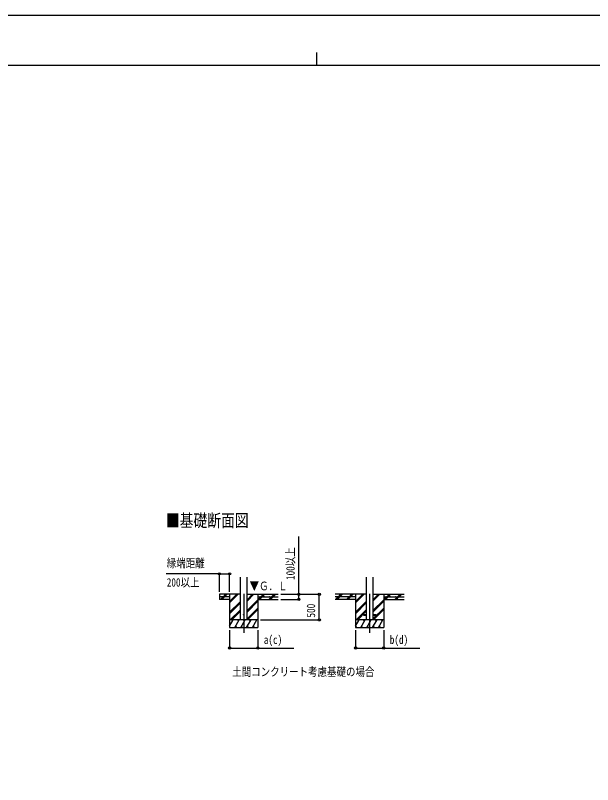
# Model space of a CAD drawing. Units: millimetres, scale not verified. Extents: x -21025 to 21025, y -14850 to 14850.
# Drawn here: x -5901 to 5358, y -162 to 14850 of the extents above; entities that cross this region are included whole.
import ezdxf
from ezdxf.enums import TextEntityAlignment as Align

# ---------------------------------------------------------------- set-up
doc = ezdxf.new("R2010")
doc.units = ezdxf.units.MM
doc.header["$LTSCALE"] = 60
for name, color, linetype in [('0-2_USER1', 3, 'Continuous'), ('0-4_YKK_12', 2, 'Continuous'), ('0-5_YKK_13', 4, 'Continuous'), ('0-6_YKK_A1', 4, 'Continuous'), ('0-7_YKK_D', 6, 'Continuous'), ('0-8_YKK_ZWAK', 7, 'Continuous')]:
    doc.layers.add(name, color=color, linetype=linetype)
doc.styles.add('ＭＳ ゴシック', font='')
doc.styles.get('ＭＳ ゴシック').set_extended_font_data('MS Gothic')

msp = doc.modelspace()

# ---------------------------------------------------------------- linework, layer by layer
at = {"layer": '0-4_YKK_12'}
for p, q in [((-1447.4, 3561.44), (-1447.4, 2802.23)), ((1009.6, 3561.44), (1009.6, 2802.23))]:
    msp.add_line(p, q, dxfattribs=at)
at = {"layer": '0-5_YKK_13'}
for p, q in [((889.8, 3156.73), (889.8, 3147.73)), ((889.8, 3156.73), (944.6, 3156.73)), ((1074.6, 3156.73), (1129.4, 3156.73)), ((1129.4, 3156.73), (1129.4, 3147.73)), ((889.8, 3147.73), (944.6, 3147.73)), ((1074.6, 3147.73), (1129.4, 3147.73))]:
    msp.add_line(p, q, dxfattribs=at)
msp.add_circle((-1447.4, 3152.23), 5, dxfattribs=at)
at = {"layer": '0-6_YKK_A1'}
for p, q in [((-1512.4, 3052.23), (-1512.4, 3887.58)), ((-1382.4, 3052.23), (-1382.4, 3887.58)), ((944.6, 3888.58), (944.6, 3052.23)), ((1074.6, 3888.58), (1074.6, 3052.23)), ((-1512.4, 3552.23), (-1922.4, 3552.23)), ((-1922.4, 3552.23), (-1922.4, 3452.23)), ((-1722.4, 3504.73), (-1922.4, 3504.73)), ((-1722.4, 3499.73), (-1922.4, 3499.73)), ((-1894.53, 3453.63), (-1848.44, 3499.73)), ((-1881.79, 3452.23), (-1834.29, 3499.73)), ((-1867.65, 3452.23), (-1820.15, 3499.73)), ((-1843.44, 3504.73), (-1795.94, 3552.23)), ((-1829.29, 3504.73), (-1781.79, 3552.23)), ((-1815.15, 3504.73), (-1767.65, 3552.23)), ((-1722.4, 3552.23), (-1722.4, 2902.23)), ((-1722.4, 3385.35), (-1555.52, 3552.23)), ((-1722.4, 3399.49), (-1569.66, 3552.23)), ((-1722.4, 3413.63), (-1583.8, 3552.23)), ((-1722.4, 3504.73), (-1722.4, 3499.73)), ((-1382.4, 3416.98), (-1247.15, 3552.23)), ((-1382.4, 3431.12), (-1261.29, 3552.23)), ((-1382.4, 3445.26), (-1275.44, 3552.23)), ((-1382.4, 3552.23), (-772.4, 3552.23)), ((-1172.4, 3552.23), (-1172.4, 2902.23)), ((-1172.4, 3504.73), (-772.4, 3504.73)), ((-1172.4, 3504.73), (-1172.4, 3499.73)), ((-1172.4, 3499.73), (-772.4, 3499.73)), ((-1163.3, 3452.23), (-1115.8, 3499.73)), ((-1149.16, 3452.23), (-1101.66, 3499.73)), ((-1135.02, 3452.23), (-1087.52, 3499.73)), ((-1110.8, 3504.73), (-1063.3, 3552.23)), ((-1096.66, 3504.73), (-1049.16, 3552.23)), ((-1082.52, 3504.73), (-1035.02, 3552.23)), ((-951.17, 3452.23), (-903.67, 3499.73)), ((-937.03, 3452.23), (-889.53, 3499.73)), ((-922.89, 3452.23), (-875.39, 3499.73)), ((-898.67, 3504.73), (-851.17, 3552.23)), ((-884.53, 3504.73), (-837.03, 3552.23)), ((-870.39, 3504.73), (-822.89, 3552.23)), ((944.6, 3552.23), (334.6, 3552.23)), ((734.6, 3504.73), (334.6, 3504.73)), ((734.6, 3499.73), (334.6, 3499.73)), ((348.93, 3452.23), (396.43, 3499.73)), ((363.07, 3452.23), (410.57, 3499.73)), ((377.22, 3452.23), (424.72, 3499.73)), ((401.43, 3504.73), (448.93, 3552.23)), ((415.57, 3504.73), (417.24, 3506.4)), ((420.43, 3509.59), (463.07, 3552.23)), ((429.72, 3504.73), (477.22, 3552.23)), ((562.47, 3453.63), (608.56, 3499.73)), ((575.21, 3452.23), (622.71, 3499.73)), ((589.35, 3452.23), (636.85, 3499.73)), ((613.56, 3504.73), (661.06, 3552.23)), ((627.71, 3504.73), (675.21, 3552.23)), ((641.85, 3504.73), (689.35, 3552.23)), ((734.6, 3552.23), (734.6, 2902.23)), ((734.6, 3385.35), (901.48, 3552.23)), ((734.6, 3399.49), (887.34, 3552.23)), ((734.6, 3413.63), (873.2, 3552.23)), ((734.6, 3504.73), (734.6, 3499.73)), ((1074.6, 3416.98), (1209.85, 3552.23)), ((1074.6, 3431.12), (1195.71, 3552.23)), ((1074.6, 3445.26), (1181.56, 3552.23)), ((1074.6, 3552.23), (1684.6, 3552.23)), ((1284.6, 3552.23), (1284.6, 2902.23)), ((1284.6, 3504.73), (1684.6, 3504.73)), ((1284.6, 3504.73), (1284.6, 3499.73)), ((1284.6, 3499.73), (1684.6, 3499.73)), ((1293.7, 3452.23), (1341.2, 3499.73)), ((1307.84, 3452.23), (1355.34, 3499.73)), ((1321.98, 3452.23), (1369.48, 3499.73)), ((1346.2, 3504.73), (1393.7, 3552.23)), ((1360.34, 3504.73), (1407.84, 3552.23)), ((1374.48, 3504.73), (1421.98, 3552.23)), ((1505.83, 3452.23), (1553.33, 3499.73)), ((1519.97, 3452.23), (1567.47, 3499.73)), ((1534.11, 3452.23), (1581.61, 3499.73)), ((1558.33, 3504.73), (1605.83, 3552.23)), ((1572.47, 3504.73), (1619.97, 3552.23)), ((1586.61, 3504.73), (1634.11, 3552.23)), ((-1722.4, 3452.23), (-1922.4, 3452.23)), ((-1722.4, 3201.5), (-1512.4, 3411.5)), ((-1722.4, 3187.36), (-1512.4, 3397.36)), ((-1722.4, 3173.22), (-1512.4, 3383.22)), ((-1382.4, 3233.13), (-1172.4, 3443.13)), ((-1382.4, 3218.99), (-1172.4, 3428.99)), ((-1382.4, 3204.85), (-1172.4, 3414.85)), ((-1172.4, 3452.23), (-772.4, 3452.23)), ((734.6, 3452.23), (334.6, 3452.23)), ((734.6, 3201.5), (944.6, 3411.5)), ((734.6, 3187.36), (944.6, 3397.36)), ((734.6, 3173.22), (944.6, 3383.22)), ((1074.6, 3233.13), (1284.6, 3443.13)), ((1074.6, 3218.99), (1284.6, 3428.99)), ((1074.6, 3204.85), (1284.6, 3414.85)), ((1284.6, 3452.23), (1684.6, 3452.23)), ((-1709.54, 3052.23), (-1512.4, 3249.37)), ((-1695.4, 3052.23), (-1512.4, 3235.23)), ((-1681.26, 3052.23), (-1512.4, 3221.08)), ((-1382.4, 3071), (-1172.4, 3281)), ((-1382.4, 3056.86), (-1172.4, 3266.86)), ((-1372.89, 3052.23), (-1172.4, 3252.72)), ((747.46, 3052.23), (944.6, 3249.37)), ((761.6, 3052.23), (944.6, 3235.23)), ((775.74, 3052.23), (944.6, 3221.08)), ((1074.6, 3071), (1284.6, 3281)), ((1074.6, 3056.86), (1284.6, 3266.86)), ((1084.11, 3052.23), (1284.6, 3252.72)), ((-1172.4, 3052.23), (-1722.4, 3052.23)), ((-1722.4, 2926.78), (-1649.97, 3052.23)), ((-1664.97, 3026.25), (-1679.97, 3052.23)), ((-1621.1, 2902.23), (-1534.5, 3052.23)), ((-1549.5, 3026.25), (-1564.5, 3052.23)), ((-1505.63, 2902.23), (-1419.03, 3052.23)), ((-1434.03, 3026.25), (-1449.03, 3052.23)), ((-1390.16, 2902.23), (-1303.56, 3052.23)), ((-1318.56, 3026.25), (-1333.56, 3052.23)), ((-1274.69, 2902.23), (-1188.09, 3052.23)), ((-1218.09, 3052.23), (-1218.09, 3052.23)), ((1284.6, 3052.23), (734.6, 3052.23)), ((734.6, 2926.78), (807.03, 3052.23)), ((792.03, 3026.25), (777.03, 3052.23)), ((835.9, 2902.23), (922.5, 3052.23)), ((907.5, 3026.25), (892.5, 3052.23)), ((951.37, 2902.23), (1037.97, 3052.23)), ((1022.97, 3026.25), (1007.97, 3052.23)), ((1066.84, 2902.23), (1153.44, 3052.23)), ((1138.44, 3026.25), (1123.44, 3052.23)), ((1182.31, 2902.23), (1268.91, 3052.23)), ((1253.91, 3026.25), (1238.91, 3052.23)), ((-1722.4, 2902.23), (-1172.4, 2902.23)), ((-1606.11, 2928.21), (-1591.11, 2902.23)), ((-1490.64, 2928.21), (-1475.64, 2902.23)), ((-1375.16, 2928.21), (-1360.17, 2902.23)), ((-1259.7, 2928.21), (-1244.7, 2902.23)), ((734.6, 2902.23), (1284.6, 2902.23)), ((735.42, 2928.21), (750.42, 2902.23)), ((850.89, 2928.21), (865.89, 2902.23)), ((966.36, 2928.21), (981.36, 2902.23)), ((1081.84, 2928.21), (1096.83, 2902.23)), ((1197.3, 2928.21), (1212.3, 2902.23))]:
    msp.add_line(p, q, dxfattribs=at)
for centre in [(-1857.4, 3507.23), (-1767.4, 3507.23), (-1127.4, 3507.23), (-1037.4, 3507.23), (-947.4, 3507.23), (-857.4, 3507.23), (419.6, 3507.23), (509.6, 3507.23), (599.6, 3507.23), (689.6, 3507.23), (1329.6, 3507.23), (1419.6, 3507.23), (1509.6, 3507.23), (1599.6, 3507.23)]:
    msp.add_circle(centre, 2.5, dxfattribs=at)
at = {"layer": '0-7_YKK_D'}
for p, q in [((-1922.4, 3952.23), (-2962.92, 3952.23)), ((-1922.4, 3602.23), (-1922.4, 3953.23)), ((-1922.4, 3952.23), (-1722.4, 3952.23)), ((-1722.4, 3602.23), (-1722.4, 3953.23)), ((-722.4, 3552.23), (28.6, 3552.23)), ((-722.4, 3552.23), (-371.4, 3552.23)), ((27.6, 3052.23), (27.6, 3552.23)), ((-722.4, 3452.23), (-371.4, 3452.23)), ((-1122.4, 3052.23), (28.6, 3052.23)), ((-1722.4, 2852.23), (-1722.4, 2501.23)), ((-1172.4, 2852.23), (-1172.4, 2501.23)), ((734.6, 2852.23), (734.6, 2501.23)), ((1284.6, 2852.23), (1284.6, 2501.23))]:
    msp.add_line(p, q, dxfattribs=at)
for points in [[(-372.4, 3452.23), (-372.4, 3552.23), (-372.4, 4678.34)], [(-1722.4, 2502.23), (-1172.4, 2502.23), (-471.4, 2502.23)], [(734.6, 2502.23), (1284.6, 2502.23), (1985.6, 2502.23)]]:
    msp.add_lwpolyline(points, dxfattribs=at)
for centre in [(-1922.4, 3952.23), (-1722.4, 3952.23), (-372.4, 3552.23), (-372.4, 3452.23), (27.6, 3552.23), (27.6, 3052.23), (-1722.4, 2502.23), (-1172.4, 2502.23), (734.6, 2502.23), (1284.6, 2502.23)]:
    msp.add_circle(centre, 21.25, dxfattribs=at)
at = {"layer": '0-8_YKK_ZWAK'}
for p, q in [((-24.9, 14125), (-24.9, 13875)), ((19475.1, 13875), (-19524.9, 13875))]:
    msp.add_line(p, q, dxfattribs=at)
msp.add_lwpolyline([(-21025, -14850), (21025, -14850), (21025, 14850), (-21025, 14850)], close=True, dxfattribs=at)

# ---------------------------------------------------------------- texts
at = {"layer": '0-2_USER1', "style": 'ＭＳ ゴシック', "width": 0.8}
for s, height, p in [('■基礎断面図', 247.1, (-2967.21, 4794.6)), ('土間コンクリート考慮基礎の場合', 165, (-1670.01, 1907.14))]:
    msp.add_text(s, height=height, dxfattribs=at).set_placement(p, align=Align.BOTTOM_LEFT)
at = {"layer": '0-6_YKK_A1', "style": 'ＭＳ ゴシック', "width": 0.8}
msp.add_text('▼Ｇ．Ｌ', height=165, dxfattribs=at).set_placement((-1332.76, 3580.68), align=Align.BOTTOM_LEFT)
at = {"layer": '0-7_YKK_D', "style": 'ＭＳ ゴシック', "width": 0.8}
for s, p in [('100以上', (-404.4, 3830.34)), ('500', (-4.4, 3098.23))]:
    msp.add_text(s, height=165, rotation=90, dxfattribs=at).set_placement(p, align=Align.BOTTOM_LEFT)
for s, p in [('縁端距離', (-2948.4, 4027.23)), ('200以上', (-2948.4, 3652.23)), ('a(c)', (-1055.4, 2534.23)), ('b(d)', (1401.6, 2534.23))]:
    msp.add_text(s, height=165, dxfattribs=at).set_placement(p, align=Align.BOTTOM_LEFT)

doc.saveas('drawing.dxf')
